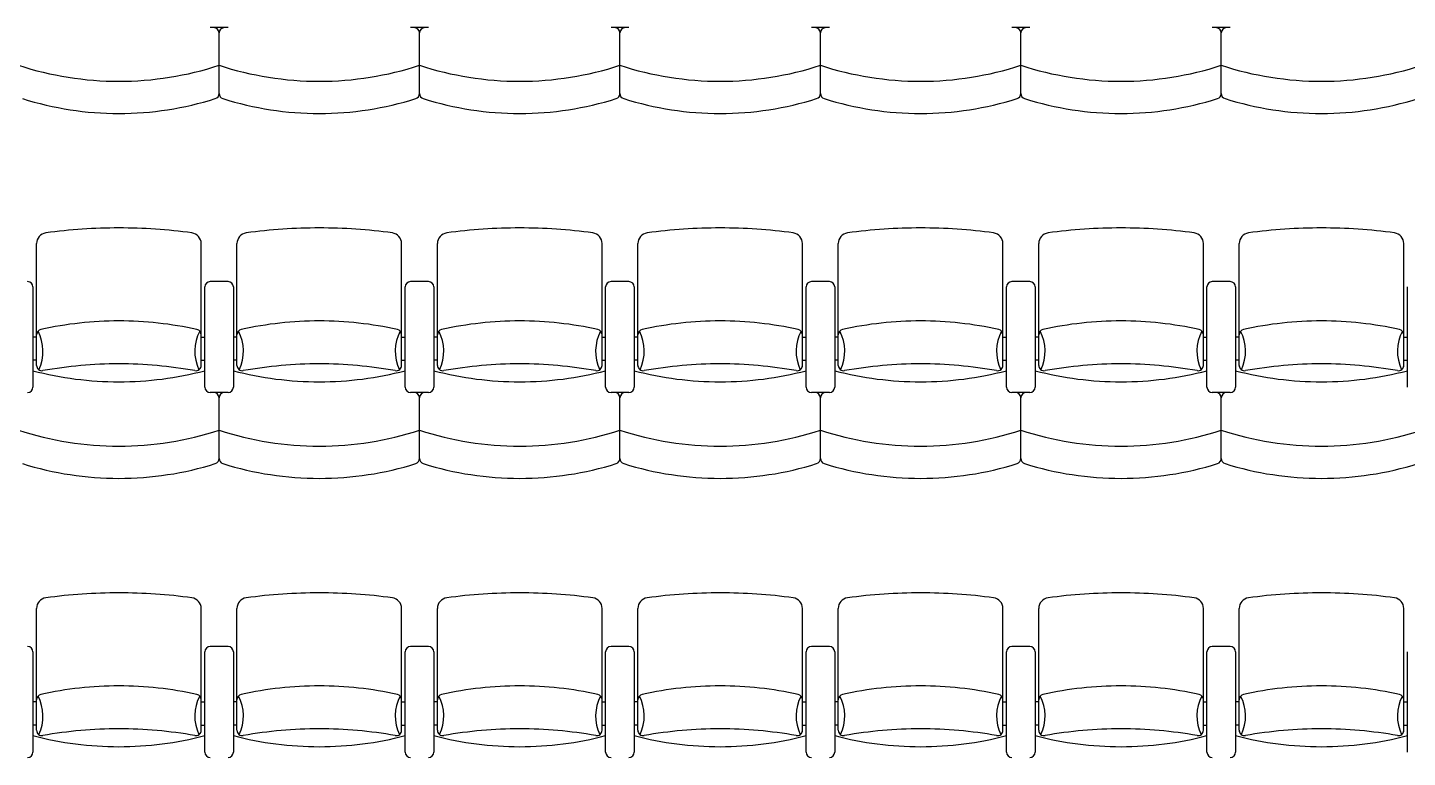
# Model space of a CAD drawing. Header units: millimetres. Extents: x 1210 to 64966, y 534 to 90439.
# Drawn here: x 48764 to 56396, y 40448 to 44487 of the extents above; entities that cross this region are included whole.
import ezdxf

# ---------------------------------------------------------------- set-up
doc = ezdxf.new("R2010")
doc.units = ezdxf.units.MM
doc.layers.add('ARREDI', color=8, linetype='Continuous')
doc.layers.add('RETINI', color=8, linetype='Continuous')

msp = doc.modelspace()

# ---------------------------------------------------------------- hatches: boundary and pattern name
at = {"layer": 'RETINI'}
h = msp.add_hatch(dxfattribs=at)
h.set_pattern_fill('ANSI31', color=256, scale=990, angle=270, style=0)
h.set_pattern_definition([(315, (-385059.34, 422084.75), (87.504464, 87.504464), [])])
h.paths.add_polyline_path([(19624, 32169, 1), (19624, 31670.1, 1)])
h.paths.add_polyline_path([(28336, 31670.1, 1), (28336, 32169, 1)])
h.paths.add_polyline_path([(18881.5, 15334.9), (18881.5, 13948.9), (20267.5, 13948.9), (20267.5, 15334.9)])
h.paths.add_polyline_path([(63481, 41322.4), (63481, 40431.4), (64372, 40431.4), (64372, 41322.4)])
h.paths.add_polyline_path([(63481, 32313.4), (63481, 31422.4), (64372, 31422.4), (64372, 32313.4)])
h.paths.add_polyline_path([(63481, 23700.4), (63481, 22809.4), (64372, 22809.4), (64372, 23700.4)])
h.paths.add_polyline_path([(63481, 15057.6), (63481, 14978.5), (63481, 14166.6), (64372, 14166.6), (64372, 15057.6)])
h.paths.add_polyline_path([(54967, 15057.6), (54967, 14166.6), (55858, 14166.6), (55858, 15057.6)])
h.paths.add_polyline_path([(42661.3, 15057.6), (42661.3, 14562.6), (42898.9, 14562.6), (42898.9, 14820), (45067, 14820), (45067, 15057.6)])
h.paths.add_polyline_path([(42661.3, 14562.6), (42661.3, 14067.6), (45067, 14067.6), (45067, 14166.6), (45067, 14562.6)])
h.paths.add_polyline_path([(45067, 15057.6), (45067, 14166.6), (45958, 14166.6), (45958, 15057.6)])
h.paths.add_polyline_path([(45958, 15097.3), (45958, 15057.6), (45958, 14166.6), (45958, 13513.3), (46453, 13513.3), (46453, 15097.3)])
h.paths.add_polyline_path([(30811, 2316.4), (30811, 534.4), (31405, 534.4), (31405, 2316.4)])
h.paths.add_polyline_path([(35315.5, 17156.5), (35315.5, 14948.8), (36454, 14948.8), (36454, 15186.4), (35553.1, 15186.4), (35553.1, 16879.3), (37206.4, 16879.3), (37206.4, 15186.4), (37444, 15186.4), (37444, 17156.5)])
h.paths.add_polyline_path([(36454, 15186.4), (36454, 14097.4), (37543, 14097.4), (37543, 15186.4)])
h.paths.add_polyline_path([(37543, 15107.1), (37543, 14820), (38215.7, 14820), (38215.7, 14562.6), (38453.3, 14562.6), (38453.3, 15107.1)])
h.paths.add_polyline_path([(37543, 14562.6), (37543, 14097.4), (37543, 14067.6), (38453.3, 14067.6), (38453.3, 14562.6)])
h.paths.add_polyline_path([(37048, 14097.4), (37048, 11325.4), (37543, 11325.4), (37543, 14097.4)])
h.paths.add_polyline_path([(36553, 14097.4), (36553, 11325.4), (36790.6, 11325.4), (36790.6, 14097.4)])
h.paths.add_polyline_path([(36553, 11325.4), (36553, 10731.4), (38335, 10731.4), (38335, 11325.4)])
h.paths.add_polyline_path([(36553, 6820.9), (36553, 6226.9), (38335, 6226.9), (38335, 6820.9)])
h.paths.add_polyline_path([(36454, 2316.4), (36454, 1227.4), (37543, 1227.4), (37543, 2316.4)])
h.paths.add_polyline_path([(36454, 1227.4), (36454, 534.4), (37147, 534.4), (37147, 1227.4)])
h.paths.add_polyline_path([(37543, 2316.4), (37543, 1722.4), (38335, 1722.4), (38335, 2316.4)])
h.paths.add_polyline_path([(36553, 23700.4), (36553, 22809.4), (37444, 22809.4), (37444, 23700.4)], flags=17)
h.paths.add_polyline_path([(35315.5, 25581.4), (35315.5, 20878.9), (37444, 20878.9), (37444, 22809.4), (37206.4, 22809.4), (37206.4, 21116.5), (35553.1, 21116.5), (35553.1, 23700.4), (35553.1, 25343.8), (37206.4, 25343.8), (37206.4, 23700.4), (37444, 23700.4), (37444, 25581.4)])
h.paths.add_polyline_path([(10417, 41421.4), (10417, 40431.4), (11407, 40431.4), (11407, 41421.4)])
h.paths.add_polyline_path([(10714, 41627.7), (10714, 41421.4), (11110, 41421.4), (11110, 41627.7)])
h.paths.add_polyline_path([(16802.5, 41422), (16802.5, 40431.4), (17000.5, 40431.4), (19030, 40431.4), (19030, 40703), (17764, 40703), (17764, 40626.6), (17000.5, 40626.6), (17000.5, 41260.2), (17764, 41260.2), (17764, 41183.8), (19030, 41183.8), (19030, 41422)])
h.paths.add_polyline_path([(13783, 41183.8), (13783, 40703), (14624.5, 40703), (14624.5, 41183.8)], flags=16)
h.paths.add_polyline_path([(2744.5, 40703), (2744.5, 40465.4), (4724.5, 40465.4), (4724.5, 40431.4), (4922.5, 40431.4), (4922.5, 41421.4), (2744.5, 41421.4), (2744.5, 41183.8), (3961.1, 41183.8), (3961.1, 41260.2), (4724.5, 41260.2), (4724.5, 40626.6), (3961.1, 40626.6), (3961.1, 40703)])
h.paths.add_polyline_path([(6902.5, 41422), (6902.5, 40431.4), (7100.5, 40431.4), (8140, 40431.4), (8140, 41422)])
h.paths.add_polyline_path([(7100.5, 41183.8), (7942, 41183.8), (7942, 40703), (7100.5, 40703)], flags=16)
h.paths.add_polyline_path([(7100.5, 41183.8), (7100.5, 40703), (7942, 40703), (7942, 41183.8)], flags=0)
h.paths.add_polyline_path([(13585, 41422), (13585, 40431.4), (13783, 40431.4), (14822.5, 40431.4), (14822.5, 41422)])
h.paths.add_polyline_path([(13783, 40703), (13783, 41183.8), (14624.5, 41183.8), (14624.5, 40703)], flags=0)
h.paths.add_polyline_path([(20168.5, 41421.4), (20168.5, 41248.2), (20555.8, 41248.2), (20555.8, 41421.4), (20506.3, 41421.4), (20506.3, 41392.9), (20481.6, 41392.9), (20481.6, 41421.4), (20432.1, 41421.4), (20432.1, 41392.9), (20407.3, 41392.9), (20407.3, 41421.4)])
h.paths.add_polyline_path([(20407.3, 43756.7), (20407.3, 43728.1), (20357.8, 43728.1), (20357.8, 41421.4), (20407.3, 41421.4), (20407.3, 41392.9), (20432.1, 41392.9), (20432.1, 41421.4), (20481.6, 41421.4), (20481.6, 41392.9), (20506.3, 41392.9), (20506.3, 41421.4), (20555.8, 41421.4), (20555.8, 43728.1), (20506.3, 43728.1), (20506.3, 43756.7), (20481.6, 43756.7), (20481.6, 43728.1), (20432.1, 43728.1), (20432.1, 43756.7)])
h.paths.add_polyline_path([(20432.1, 46208.1), (20432.1, 46236.6), (20407.3, 46236.6), (20407.3, 46208.1), (20357.8, 46208.1), (20357.8, 43901.4), (20407.3, 43901.4), (20407.3, 43872.8), (20432.1, 43872.8), (20432.1, 43901.4), (20481.6, 43901.4), (20481.6, 43872.8), (20506.3, 43872.8), (20506.3, 43901.4), (20555.8, 43901.4), (20555.8, 46208.1), (20506.3, 46208.1), (20506.3, 46236.6), (20481.6, 46236.6), (20481.6, 46208.1)])
h.paths.add_polyline_path([(20432.1, 43901.4), (20432.1, 43872.8), (20407.3, 43872.8), (20407.3, 43901.4), (20357.8, 43901.4), (20357.8, 43728.1), (20407.3, 43728.1), (20407.3, 43756.7), (20432.1, 43756.7), (20432.1, 43728.1), (20481.6, 43728.1), (20481.6, 43756.7), (20506.3, 43756.7), (20506.3, 43728.1), (20555.8, 43728.1), (20555.8, 43901.4), (20506.3, 43901.4), (20506.3, 43872.8), (20481.6, 43872.8), (20481.6, 43901.4)])
h.paths.add_polyline_path([(20357.8, 46381.3), (20357.8, 46208.1), (20407.3, 46208.1), (20407.3, 46236.6), (20432.1, 46236.6), (20432.1, 46208.1), (20481.6, 46208.1), (20481.6, 46236.6), (20506.3, 46236.6), (20506.3, 46208.1), (20555.8, 46208.1), (20555.8, 46381.3)])
h.paths.add_polyline_path([(20357.8, 46604.1), (20357.8, 46430.8), (20555.8, 46430.8), (20555.8, 46604.1)])
h.paths.add_polyline_path([(20357.8, 49192.9), (20357.8, 49019.7), (20555.8, 49019.7), (20555.8, 49192.9)])
h.paths.add_polyline_path([(19129, 41421.4), (19129, 40431.4), (20119, 40431.4), (20119, 41421.4)])
h.paths.add_polyline_path([(22304.1, 57162.4), (22304.1, 56658.3), (23426.8, 56658.3), (23426.8, 56816.7), (22462.5, 56816.7), (22462.5, 57162.4)])
h.paths.add_polyline_path([(20357.8, 57162.4), (20357.8, 49242.4), (24260.9, 49242.4), (24260.9, 49539.4), (23664.4, 49539.4), (23664.4, 51356.3), (23426.8, 51356.3), (23426.8, 49539.4), (20654.8, 49539.4), (20654.8, 51667.7), (20654.8, 53311.3), (20753.8, 53311.3), (20753.8, 53548.9), (20654.8, 53548.9), (20654.8, 57063.4), (20654.8, 57162.4)])
h.paths.add_polyline_path([(22495, 58053.4), (22495, 57162.4), (23386, 57162.4), (23386, 58053.4)])
h.paths.add_polyline_path([(23386, 58152.4), (23386, 58053.4), (23386, 57648.4), (23559.5, 57648.4), (23559.5, 57162.4), (24054.5, 57162.4), (24054.5, 58152.4)])
h.paths.add_polyline_path([(23426.8, 57162.4), (23426.8, 57112.9), (23426.8, 56816.7), (23426.8, 56658.3), (23426.8, 52754.9), (23664.4, 52754.9), (23664.4, 55709.6), (24054.5, 55709.6), (24054.5, 57162.4)])
h.paths.add_polyline_path([(22139.8, 53548.9), (22139.8, 53311.3), (23426.8, 53311.3), (23426.8, 53548.9)], flags=17)
h.paths.add_polyline_path([(12397, 58053.4), (12397, 57162.4), (13288, 57162.4), (13288, 58053.4)])
h.paths.add_polyline_path([(13288, 57400), (13288, 57162.4), (22495, 57162.4), (22495, 57400)])
h.paths.add_polyline_path([(13288, 58152.4), (13288, 58053.4), (13288, 57648.4), (22495, 57648.4), (22495, 58053.4), (22495, 58152.4)])
h.paths.add_polyline_path([(2596, 58152.4), (2596, 58053.4), (2596, 57648.4), (12397, 57648.4), (12397, 58053.4), (12397, 58152.4)])
h.paths.add_polyline_path([(1705, 57162.4), (1507, 57162.4), (1507, 55295.4), (2695, 55295.4), (2695, 57162.4), (12397, 57162.4), (12397, 57400), (2596, 57400), (2596, 57162.4), (2457.4, 57162.4), (2457.4, 55542.9), (2002, 55542.9), (2002, 57162.4)])
h.paths.add_polyline_path([(33493.9, 41708.5), (33493.9, 41421.4), (34087.9, 41421.4), (34087.9, 41708.5)], flags=17)
h.paths.add_polyline_path([(27742, 41708.5), (27742, 41421.4), (28092.4, 41421.4), (28092.4, 41627.7), (28488.4, 41627.7), (28488.4, 41421.4), (28831, 41421.4), (33493.9, 41421.4), (33493.9, 41708.5)], flags=17)
h.paths.add_polyline_path([(27841, 41421.4), (27841, 40431.4), (28831, 40431.4), (28831, 41421.4)], flags=17)
h.paths.add_polyline_path([(37910, 57063.4), (37910, 56063.5), (37206.4, 56063.5), (37206.4, 55092.9), (34375, 55092.9), (34375, 54855.3), (37444, 54855.3), (37444, 55825.9), (37493.5, 55825.9), (38147.6, 55825.9), (38147.6, 57063.4)])
h.paths.add_polyline_path([(36553, 50331.4), (36553, 49440.4), (37444, 49440.4), (37444, 50331.4)])
h.paths.add_polyline_path([(36553, 52736.7), (36553, 50331.4), (36681.7, 50331.4), (36681.7, 52736.7)], flags=17)
h.paths.add_polyline_path([(36040.9, 52974.3), (36040.9, 52736.7), (37206.4, 52736.7), (37206.4, 50331.4), (37444, 50331.4), (37444, 52974.3)])
h.paths.add_polyline_path([(36553, 46472.6), (36553, 44318), (36682.1, 44318.3), (36683.5, 46615.2)])
h.paths.add_polyline_path([(37315.3, 47306.1), (37315.3, 44318), (37493.5, 44318), (37493.5, 47501)])
h.paths.add_polyline_path([(37206.4, 47187.1), (37206.4, 44318), (37315.3, 44318), (37315.3, 47306.1)])
h.paths.add_polyline_path([(36553, 49440.4), (36553, 46472.6), (37444, 47446.9), (37444, 49440.4), (37206.4, 49440.4), (37206.4, 47480.5), (36681.7, 46906.7), (36681.7, 49440.4)])
h.paths.add_polyline_path([(36553, 44318), (36553, 41322.4), (36681.7, 41322.4), (36681.7, 43128.7), (36681.7, 43762.3), (36681.7, 44120), (37206.4, 44120), (37206.4, 43844.6), (37315.3, 43844.6), (37315.3, 44318), (37206.4, 44318)])
h.paths.add_polyline_path([(37315.3, 44318), (37315.3, 43844.6), (37343.5, 43844.6), (37343.5, 43046.4), (37206.4, 43046.4), (37206.4, 41322.4), (37444, 41322.4), (37444, 44318)])
h.paths.add_polyline_path([(36553, 41322.4), (36553, 41316.1), (36553, 40431.4), (36559.4, 40431.4), (37444, 40431.4), (37444, 41322.4)])
h.paths.add_polyline_path([(37206.4, 36562.4), (37206.4, 32313.4), (37315.3, 32313.4), (37315.3, 36562.4)], flags=16)
h.paths.add_polyline_path([(35553.1, 38194), (35553.1, 40431.4), (35266, 40431.4), (35266, 37956.4), (35424.4, 37956.4), (35424.4, 34194.4), (35315.5, 34194.4), (35315.5, 29343.4), (37444, 29343.4), (37444, 31422.4), (37206.4, 31422.4), (37206.4, 29581), (35553.1, 29581), (35553.1, 33956.8), (35662, 33956.8), (35662, 38194)])
h.paths.add_polyline_path([(36553, 32313.4), (36553, 31422.4), (37444, 31422.4), (37444, 32313.4)], flags=17)
h.paths.add_polyline_path([(37206.4, 40431.4), (37206.4, 37360.5), (37343.5, 37360.5), (37343.5, 36562.4), (37315.3, 36562.4), (37315.3, 32313.4), (37444, 32313.4), (37444, 40431.4)], flags=16)
h.paths.add_polyline_path([(28092.4, 53804.1), (28092.4, 53311.3), (30424.9, 53311.3), (30424.9, 53053.7), (30662.5, 53053.7), (30662.5, 53311.3), (34087.9, 53311.3), (34087.9, 53548.9), (30761.5, 53548.9), (30761.5, 53804.1), (30523.9, 53804.1), (30523.9, 53548.9), (28330, 53548.9), (28330, 53804.1)], flags=17)
h.paths.add_polyline_path([(30523.9, 57112.9), (30523.9, 55190.1), (30761.5, 55190.1), (30761.5, 57112.9)], flags=17)
h.paths.add_polyline_path([(27668, 57112.9), (27668, 55680.6), (28092.4, 55680.6), (28092.4, 55190.1), (28330, 55190.1), (28330, 56857.1), (28092.4, 56857.1), (28092.4, 57112.9)], flags=17)
h.paths.add_polyline_path([(28120.2, 57112.9), (28092.4, 57112.9), (28092.4, 56857.1), (28488.4, 56857.1), (28488.4, 57112.9)], flags=17)
h.paths.add_polyline_path([(27668, 58399.9), (27668, 58201.9), (33484, 58201.9), (38405, 58201.9), (38405, 58399.9)])
h.paths.add_polyline_path([(33484, 58152.4), (33484, 58053.4), (33484, 57657.4), (37910, 57657.4), (37910, 57063.4), (38147.6, 57063.4), (38197.1, 57063.4), (38405, 57063.4), (38405, 58152.4)])
h.paths.add_polyline_path([(33484, 57400), (33484, 57162.4), (34087.9, 57162.4), (34087.9, 57112.9), (34087.9, 55825.9), (34087.9, 49539.4), (30662.5, 49539.4), (30662.5, 51667.7), (30424.9, 51667.7), (30424.9, 49539.4), (28330, 49539.4), (28092.4, 49539.4), (27428.9, 49539.4), (27428.9, 49242.4), (34087.9, 49242.4), (34087.9, 40431.4), (36553, 40431.4), (36553, 40718.5), (34375, 40718.5), (34375, 52742.5), (34654.9, 52742.5), (34654.9, 52974.3), (34375, 52974.3), (34375, 57400)])
h.paths.add_polyline_path([(27668, 58152.4), (27668, 57162.4), (28163, 57162.4), (28163, 57657.4), (32593, 57657.4), (32593, 58053.4), (32593, 58152.4)])
h.paths.add_polyline_path([(28163, 57400), (28163, 57162.4), (32593, 57162.4), (32593, 57400)], flags=17)
h.paths.add_polyline_path([(32593, 58053.4), (32593, 57162.4), (33484, 57162.4), (33484, 58053.4)])
h.paths.add_polyline_path([(32818.4, 64323.6), (32818.4, 63927.6), (33214.4, 63927.6), (33214.4, 64323.6)], flags=16)
h.paths.add_polyline_path([(43015.4, 64323.6), (43015.4, 63927.6), (43411.4, 63927.6), (43411.4, 64323.6)], flags=16)
h.paths.add_polyline_path([(22736.6, 64323.6), (22736.6, 63927.6), (23132.6, 63927.6), (23132.6, 64323.6)])
h.paths.add_polyline_path([(22736.6, 64370.5), (22736.6, 64323.6), (23132.6, 64323.6), (23132.6, 63927.6), (22736.6, 63927.6), (22736.6, 63875.5), (63530.5, 63875.5), (63530.5, 64370.5)])
h.paths.add_polyline_path([(32818.4, 64323.6), (33214.4, 64323.6), (33214.4, 63927.6), (32818.4, 63927.6)], flags=0)
h.paths.add_polyline_path([(43015.4, 64323.6), (43411.4, 64323.6), (43411.4, 63927.6), (43015.4, 63927.6)], flags=0)
h.paths.add_polyline_path([(54148.2, 64323.6), (54544.2, 64323.6), (54544.2, 63927.6), (54148.2, 63927.6)], flags=16)
h.paths.add_polyline_path([(54193.7, 64266.8), (54193.7, 64286.6), (54510.5, 64286.6), (54510.5, 64266.8), (54387.7, 64266.8, 0.414214), (54358, 64237.1), (54358, 64019.3, 0.414214), (54387.7, 63989.6), (54510.5, 63989.6), (54510.5, 63969.8), (54193.7, 63969.8), (54193.7, 63989.6), (54316.4, 63989.6, 0.414214), (54346.1, 64019.3), (54346.1, 64237.1, 0.414214), (54316.4, 64266.8)], flags=0)
h.paths.add_polyline_path([(54274, 58152.4), (54274, 58053.4), (54274, 57657.4), (63481, 57657.4), (63481, 58053.4), (63481, 58152.4)])
h.paths.add_polyline_path([(54274, 57400), (54274, 57162.4), (63481, 57162.4), (63481, 57400)])
h.paths.add_polyline_path([(53383, 58053.4), (53383, 57162.4), (54274, 57162.4), (54274, 58053.4)])
h.paths.add_polyline_path([(43285, 58053.4), (43285, 57162.4), (44176, 57162.4), (44176, 58053.4)])
h.paths.add_polyline_path([(44176, 58152.4), (44176, 58053.4), (44176, 57657.4), (53383, 57657.4), (53383, 58053.4), (53383, 58152.4)])
h.paths.add_polyline_path([(44176, 57400), (44176, 57162.4), (53383, 57162.4), (53383, 57400)])
h.paths.add_polyline_path([(41532, 58152.4), (41532, 57112.9), (42027, 57112.9), (42027, 57301), (42027, 57657.4), (43285, 57657.4), (43285, 58053.4), (43285, 58152.4)])
h.paths.add_polyline_path([(42027, 57400), (42027, 57162.4), (43285, 57162.4), (43285, 57400)])
h.paths.add_polyline_path([(41789.4, 57112.9), (41789.4, 55825.9), (63431.5, 55825.9), (63431.5, 56063.5), (42027, 56063.5), (42027, 57112.9)])
h.paths.add_polyline_path([(63382, 49318.2), (63382, 48922.2), (64966, 48922.2), (64966, 48922.4), (64966, 49318.2)])
h.paths.add_polyline_path([(63481, 50331.4), (63481, 49440.4), (64372, 49440.4), (64372, 50331.4)])
h.paths.add_polyline_path([(63481, 58053.4), (63481, 57162.4), (64372, 57162.4), (64372, 58053.4)])
h.paths.add_polyline_path([(63481, 57162.4), (63481, 50331.4), (63718.6, 50331.4), (63718.6, 57162.4)])
h.paths.add_polyline_path([(63976, 57162.4), (63976, 50331.4), (64372, 50331.4), (64471, 50331.4), (64471, 57162.4), (64372, 57162.4)])
h.paths.add_polyline_path([(63580, 64313.4), (63580, 63521.4), (64372, 63521.4), (64372, 64313.4)])
h.paths.add_polyline_path([(63580, 63521.4), (63580, 58795.9), (63817.6, 58795.9), (63817.6, 63521.4)])
h.paths.add_polyline_path([(63976, 63521.4), (63976, 58795.9), (64471, 58795.9), (64471, 63521.4), (64372, 63521.4)])
h.paths.add_polyline_path([(63530.5, 58795.9), (63530.5, 58399.9), (64520.5, 58399.9), (64520.5, 58795.9)])
h.paths.add_polyline_path([(63580, 90389.6), (63580, 89597.6), (64372, 89597.6), (64372, 90389.6)])
h.paths.add_polyline_path([(63580, 89597.6), (63580, 81624.7), (63817.6, 81624.7), (63817.6, 89597.6)])
h.paths.add_polyline_path([(63976, 89597.6), (63976, 81624.7), (64372, 81624.7), (64471, 81624.7), (64471, 89597.6), (64372, 89597.6)])
h.paths.add_polyline_path([(63580, 81624.7), (63580, 80832.7), (64372, 80832.7), (64372, 81624.7)])
h.paths.add_polyline_path([(63580, 80832.7), (63580, 64313.4), (63817.6, 64313.4), (63817.6, 80832.7)])
h.paths.add_polyline_path([(63976, 80832.7), (63976, 64313.4), (64372, 64313.4), (64471, 64313.4), (64471, 80832.7), (64372, 80832.7)])
h.paths.add_polyline_path([(53267.5, 90389.6), (53267.5, 90092.6), (53267.5, 89597.6), (54059.5, 89597.6), (54059.5, 90389.6)])
h.paths.add_polyline_path([(32642.5, 81624.7), (32642.5, 80832.7), (33434.5, 80832.7), (33434.5, 81624.7)])
h.paths.add_polyline_path([(42955, 81624.7), (42955, 80832.7), (43747, 80832.7), (43747, 81624.7)])
h.paths.add_polyline_path([(42955, 90389.6), (42955, 89597.6), (43747, 89597.6), (43747, 90389.6)])
h.paths.add_polyline_path([(22330, 73704.7), (22330, 72912.7), (23122, 72912.7), (23122, 73704.7)])
h.paths.add_polyline_path([(22627, 81624.7), (22627, 81479.6), (22330, 81479.6), (22330, 80832.7), (23122, 80832.7), (23122, 80938.5), (23122, 81624.7)])
h.paths.add_polyline_path([(22330, 81624.7), (22330, 81479.6), (22627, 81479.6), (22627, 81624.7)])
h.paths.add_polyline_path([(12017.5, 73704.7), (12017.5, 72912.7), (12809.5, 72912.7), (12809.5, 73704.7)])
h.paths.add_polyline_path([(2259.4, 72859.8), (2259.4, 59340.4), (2497, 59340.4), (2497, 72859.8)])
h.paths.add_polyline_path([(1705, 73651.8), (1705, 72859.8), (2497, 72859.8), (2497, 73651.8)])
h.paths.add_polyline_path([(1705, 58053.4), (1705, 57162.4), (2596, 57162.4), (2596, 58053.4)])
h.paths.add_polyline_path([(1705, 59340.4), (1705, 58548.4), (2497, 58548.4), (2497, 59340.4)])
h.paths.add_polyline_path([(1705, 72859.8), (1606, 72859.8), (1606, 59340.4), (1705, 59340.4), (2101, 59340.4), (2101, 72859.8)])
h.paths.add_polyline_path([(1507, 46642.8), (1507, 45435), (2695, 45435), (2695, 46642.8)])
h.paths.add_polyline_path([(2002, 46395.3), (2457.4, 46395.3), (2457.4, 45682.5), (2002, 45682.5)], flags=0)
h.paths.add_polyline_path([(2002, 46395.3), (2002, 45682.5), (2457.4, 45682.5), (2457.4, 46395.3)], flags=16)
h.paths.add_polyline_path([(1507, 49929.6), (1507, 48721.8), (2695, 48721.8), (2695, 49929.6)])
h.paths.add_polyline_path([(2002, 49682.1), (2457.4, 49682.1), (2457.4, 48969.3), (2002, 48969.3)], flags=16)
h.paths.add_polyline_path([(2002, 49682.1), (2002, 48969.3), (2457.4, 48969.3), (2457.4, 49682.1)], flags=16)
h.paths.add_polyline_path([(1507, 53216.4), (1507, 52008.6), (2695, 52008.6), (2695, 53216.4)])
h.paths.add_polyline_path([(2002, 52968.9), (2457.4, 52968.9), (2457.4, 52256.1), (2002, 52256.1)], flags=0)
h.paths.add_polyline_path([(2002, 52968.9), (2002, 52256.1), (2457.4, 52256.1), (2457.4, 52968.9)], flags=16)
h.paths.add_polyline_path([(1606, 41421.4), (1606, 40332.4), (2695, 40332.4), (2695, 41421.4)])
h.paths.add_polyline_path([(1507, 43356), (1507, 41421.4), (1606, 41421.4), (1606, 41421.4), (2002, 41421.4), (2002, 43108.5), (2457.4, 43108.5), (2457.4, 41421.4), (2695, 41421.4), (2695, 43356)])
h.paths.add_polyline_path([(2457.4, 40332.4), (2457.4, 36309.1), (2516.8, 36309.1), (2516.8, 40332.4)], flags=16)
h.paths.add_polyline_path([(1883.2, 40332.4), (1883.2, 36309.1), (2002, 36309.1), (2002, 40332.4)], flags=17)
h.paths.add_polyline_path([(2516.8, 40332.4), (2516.8, 36309.1), (2564.5, 36309.1), (2564.5, 35455.7), (2457.4, 35455.7), (2457.4, 32412.3), (2695, 32412.3), (2695, 40332.4)])
h.paths.add_polyline_path([(1606, 32412.3), (1606, 31323.3), (2695, 31323.3), (2695, 32412.3)])
h.paths.add_polyline_path([(1606, 40332.4), (1507, 40332.4), (1507, 32412.3), (1606, 32412.3), (2002, 32412.3), (2002, 35455.7), (1835.5, 35455.7), (1835.5, 36309.1), (1883.2, 36309.1), (1883.2, 40332.4)])
h.paths.add_polyline_path([(1606, 31323.3), (1507, 31323.3), (1507, 23799.4), (1606, 23799.4), (1883.2, 23799.4), (1883.2, 27426.6), (1835.5, 27426.6), (1835.5, 28280), (2002, 28280), (2002, 31323.3)])
h.paths.add_polyline_path([(1883.2, 27426.6), (1883.2, 23799.4), (2002, 23799.4), (2002, 27426.6)])
h.paths.add_polyline_path([(2457.4, 27426.6), (2457.4, 23799.4), (2516.8, 23799.4), (2516.8, 27426.6)])
h.paths.add_polyline_path([(2457.4, 31323.3), (2457.4, 28280), (2564.5, 28280), (2564.5, 27426.6), (2516.8, 27426.6), (2516.8, 23799.4), (2695, 23799.4), (2695, 31323.3)])
h.paths.add_polyline_path([(1606, 22710.4), (1507, 22710.4), (1507, 15186.4), (1606, 15186.4), (2002, 15186.4), (2002, 22710.4)])
h.paths.add_polyline_path([(2457.4, 22710.4), (2457.4, 15186.4), (2695, 15186.4), (2695, 22710.4)])
h.paths.add_polyline_path([(1606, 15186.4), (1606, 14097.4), (2002, 14097.4), (2695, 14097.4), (2695, 15186.4)])
h.paths.add_polyline_path([(1606, 23799.4), (1606, 22710.4), (2695, 22710.4), (2695, 23799.4)])
h.paths.add_polyline_path([(1210, 5979.4), (1210, 5385.4), (2794, 5385.4), (2794, 5979.4)])
h.paths.add_polyline_path([(1210, 10719.7), (1210, 5979.4), (2794, 5979.4), (2794, 9467.1), (2695, 9490.1), (2794, 9490.1), (2794, 10719.7)])
h.paths.add_polyline_path([(1606, 11313.7), (1210, 11313.7), (1210, 10731.9), (1210, 10719.7), (2794, 10719.7), (2794, 11313.7)])
h.paths.add_polyline_path([(1507, 14097.4), (1507, 11313.7), (1606, 11313.7), (2002, 11313.7), (2002, 14097.4)])
h.paths.add_polyline_path([(2457.4, 14097.4), (2457.4, 11313.7), (2695, 11313.7), (2695, 14097.4)])
h.paths.add_polyline_path([(1606, 2316.4), (1606, 1227.4), (2695, 1227.4), (2695, 2316.4)])
h.paths.add_polyline_path([(1507, 5385.4), (1507, 2316.4), (1606, 2316.4), (2002, 2316.4), (2002, 5385.4)])
h.paths.add_polyline_path([(2457.4, 5385.4), (2457.4, 2316.4), (2695, 2316.4), (2695, 5385.4)])
h.paths.add_polyline_path([(2695, 1623.4), (2695, 1227.4), (2695, 1128.4), (7843, 1128.4), (7843, 1623.4)])
h.paths.add_polyline_path([(2695, 2316.4), (2695, 2078.8), (7843, 2078.8), (7843, 2316.4)])
h.paths.add_polyline_path([(25663, 534.4), (25663, 2316.4), (25069, 2316.4), (25069, 534.4), (25118.5, 534.4)])
h.paths.add_polyline_path([(19921, 534.4), (19921, 2316.4), (19327, 2316.4), (19327, 534.4), (19376.5, 534.4)])
h.paths.add_polyline_path([(14179, 534.4), (14179, 2316.4), (13585, 2316.4), (13585, 534.4), (13634.5, 534.4)])
h.paths.add_polyline_path([(8437, 534.4), (8437, 2316.4), (7843, 2316.4), (7843, 534.4)])
h.paths.add_polyline_path([(2457.4, 15195.4), (2002, 15195.4), (2002, 15186.4), (2457.4, 15186.4)])

# ---------------------------------------------------------------- linework, layer by layer
at = {"layer": 'ARREDI'}
for p, q in [((49872.3, 44487.3), (49773.3, 44487.3)), ((50981.1, 44487.3), (50882.1, 44487.3)), ((52089.9, 44487.3), (51990.9, 44487.3)), ((53198.7, 44487.3), (53099.7, 44487.3)), ((54307.5, 44487.3), (54208.5, 44487.3)), ((55416.3, 44487.3), (55317.3, 44487.3)), ((48793.2, 43051.8), (48793.2, 42497.4)), ((49743.6, 42497.4), (49743.6, 43051.8)), ((49872.3, 43081.5), (49773.3, 43081.5)), ((49902, 43051.8), (49902, 42497.4)), ((50852.4, 42497.4), (50852.4, 43051.8)), ((50981.1, 43081.5), (50882.1, 43081.5)), ((51010.8, 43051.8), (51010.8, 42497.4)), ((51961.2, 42497.4), (51961.2, 43051.8)), ((52089.9, 43081.5), (51990.9, 43081.5)), ((52119.6, 43051.8), (52119.6, 42497.4)), ((53070, 42497.4), (53070, 43051.8)), ((53198.7, 43081.5), (53099.7, 43081.5)), ((53228.4, 43051.8), (53228.4, 42497.4)), ((54178.8, 42497.4), (54178.8, 43051.8)), ((54307.5, 43081.5), (54208.5, 43081.5)), ((54337.2, 43051.8), (54337.2, 42497.4)), ((55287.6, 42497.4), (55287.6, 43051.8)), ((55416.3, 43081.5), (55317.3, 43081.5)), ((55446, 43051.8), (55446, 42497.4)), ((56396.4, 42497.4), (56396.4, 43051.8)), ((48813, 42774.6), (48793.2, 42774.6)), ((49723.8, 42774.6), (49743.6, 42774.6)), ((49921.8, 42774.6), (49902, 42774.6)), ((50832.6, 42774.6), (50852.4, 42774.6)), ((51030.6, 42774.6), (51010.8, 42774.6)), ((51941.4, 42774.6), (51961.2, 42774.6)), ((52139.4, 42774.6), (52119.6, 42774.6)), ((53050.2, 42774.6), (53070, 42774.6)), ((53248.2, 42774.6), (53228.4, 42774.6)), ((54159, 42774.6), (54178.8, 42774.6)), ((54357, 42774.6), (54337.2, 42774.6)), ((55267.8, 42774.6), (55287.6, 42774.6)), ((55465.8, 42774.6), (55446, 42774.6)), ((56376.6, 42774.6), (56396.4, 42774.6)), ((48813, 42645.9), (48793.2, 42645.9)), ((49723.8, 42645.9), (49743.6, 42645.9)), ((49921.8, 42645.9), (49902, 42645.9)), ((50832.6, 42645.9), (50852.4, 42645.9)), ((51030.6, 42645.9), (51010.8, 42645.9)), ((51941.4, 42645.9), (51961.2, 42645.9)), ((52139.4, 42645.9), (52119.6, 42645.9)), ((53050.2, 42645.9), (53070, 42645.9)), ((53248.2, 42645.9), (53228.4, 42645.9)), ((54159, 42645.9), (54178.8, 42645.9)), ((54357, 42645.9), (54337.2, 42645.9)), ((55267.8, 42645.9), (55287.6, 42645.9)), ((55465.8, 42645.9), (55446, 42645.9)), ((56376.6, 42645.9), (56396.4, 42645.9)), ((49872.3, 42467.7), (49773.3, 42467.7)), ((50981.1, 42467.7), (50882.1, 42467.7)), ((52089.9, 42467.7), (51990.9, 42467.7)), ((53198.7, 42467.7), (53099.7, 42467.7)), ((54307.5, 42467.7), (54208.5, 42467.7)), ((55416.3, 42467.7), (55317.3, 42467.7)), ((48793.2, 41032.2), (48793.2, 40477.8)), ((49743.6, 40477.8), (49743.6, 41032.2)), ((49872.3, 41061.9), (49773.3, 41061.9)), ((49902, 41032.2), (49902, 40477.8)), ((50852.4, 40477.8), (50852.4, 41032.2)), ((50981.1, 41061.9), (50882.1, 41061.9)), ((51010.8, 41032.2), (51010.8, 40477.8)), ((51961.2, 40477.8), (51961.2, 41032.2)), ((52089.9, 41061.9), (51990.9, 41061.9)), ((52119.6, 41032.2), (52119.6, 40477.8)), ((53070, 40477.8), (53070, 41032.2)), ((53198.7, 41061.9), (53099.7, 41061.9)), ((53228.4, 41032.2), (53228.4, 40477.8)), ((54178.8, 40477.8), (54178.8, 41032.2)), ((54307.5, 41061.9), (54208.5, 41061.9)), ((54337.2, 41032.2), (54337.2, 40477.8)), ((55287.6, 40477.8), (55287.6, 41032.2)), ((55416.3, 41061.9), (55317.3, 41061.9)), ((55446, 41032.2), (55446, 40477.8)), ((56396.4, 40477.8), (56396.4, 41032.2)), ((48813, 40755), (48793.2, 40755)), ((49723.8, 40755), (49743.6, 40755)), ((49921.8, 40755), (49902, 40755)), ((50832.6, 40755), (50852.4, 40755)), ((51030.6, 40755), (51010.8, 40755)), ((51941.4, 40755), (51961.2, 40755)), ((52139.4, 40755), (52119.6, 40755)), ((53050.2, 40755), (53070, 40755)), ((53248.2, 40755), (53228.4, 40755)), ((54159, 40755), (54178.8, 40755)), ((54357, 40755), (54337.2, 40755)), ((55267.8, 40755), (55287.6, 40755)), ((55465.8, 40755), (55446, 40755)), ((56376.6, 40755), (56396.4, 40755)), ((48813, 40626.3), (48793.2, 40626.3)), ((49723.8, 40626.3), (49743.6, 40626.3)), ((49921.8, 40626.3), (49902, 40626.3)), ((50832.6, 40626.3), (50852.4, 40626.3)), ((51030.6, 40626.3), (51010.8, 40626.3)), ((51941.4, 40626.3), (51961.2, 40626.3)), ((52139.4, 40626.3), (52119.6, 40626.3)), ((53050.2, 40626.3), (53070, 40626.3)), ((53248.2, 40626.3), (53228.4, 40626.3)), ((54159, 40626.3), (54178.8, 40626.3)), ((54357, 40626.3), (54337.2, 40626.3)), ((55267.8, 40626.3), (55287.6, 40626.3)), ((55465.8, 40626.3), (55446, 40626.3)), ((56376.6, 40626.3), (56396.4, 40626.3))]:
    msp.add_line(p, q, dxfattribs=at)
at = {"layer": 'ARREDI', "ltscale": 0.3}
for p, q in [((49822.8, 44122.4), (49822.8, 44457.6)), ((49822.8, 44122.4), (49822.8, 44457.6)), ((50931.6, 44122.4), (50931.6, 44457.6)), ((50931.6, 44122.4), (50931.6, 44457.6)), ((52040.4, 44122.4), (52040.4, 44457.6)), ((52040.4, 44122.4), (52040.4, 44457.6)), ((53149.2, 44122.4), (53149.2, 44457.6)), ((53149.2, 44122.4), (53149.2, 44457.6)), ((54258, 44122.4), (54258, 44457.6)), ((54258, 44122.4), (54258, 44457.6)), ((55366.8, 44122.4), (55366.8, 44457.6)), ((55366.8, 44122.4), (55366.8, 44457.6)), ((48813, 42617.9), (48813, 43292.1)), ((49723.8, 42617.9), (49723.8, 43292.1)), ((49921.8, 42617.9), (49921.8, 43292.1)), ((50832.6, 42617.9), (50832.6, 43292.1)), ((51030.6, 42617.9), (51030.6, 43292.1)), ((51941.4, 42617.9), (51941.4, 43292.1)), ((52139.4, 42617.9), (52139.4, 43292.1)), ((53050.2, 42617.9), (53050.2, 43292.1)), ((53248.2, 42617.9), (53248.2, 43292.1)), ((54159, 42617.9), (54159, 43292.1)), ((54357, 42617.9), (54357, 43292.1)), ((55267.8, 42617.9), (55267.8, 43292.1)), ((55465.8, 42617.9), (55465.8, 43292.1)), ((56376.6, 42617.9), (56376.6, 43292.1)), ((49822.8, 42102.8), (49822.8, 42438)), ((49822.8, 42102.8), (49822.8, 42438)), ((50931.6, 42102.8), (50931.6, 42438)), ((50931.6, 42102.8), (50931.6, 42438)), ((52040.4, 42102.8), (52040.4, 42438)), ((52040.4, 42102.8), (52040.4, 42438)), ((53149.2, 42102.8), (53149.2, 42438)), ((53149.2, 42102.8), (53149.2, 42438)), ((54258, 42102.8), (54258, 42438)), ((54258, 42102.8), (54258, 42438)), ((55366.8, 42102.8), (55366.8, 42438)), ((55366.8, 42102.8), (55366.8, 42438)), ((48813, 40598.3), (48813, 41272.5)), ((49723.8, 40598.3), (49723.8, 41272.5)), ((49921.8, 40598.3), (49921.8, 41272.5)), ((50832.6, 40598.3), (50832.6, 41272.5)), ((51030.6, 40598.3), (51030.6, 41272.5)), ((51941.4, 40598.3), (51941.4, 41272.5)), ((52139.4, 40598.3), (52139.4, 41272.5)), ((53050.2, 40598.3), (53050.2, 41272.5)), ((53248.2, 40598.3), (53248.2, 41272.5)), ((54159, 40598.3), (54159, 41272.5)), ((54357, 40598.3), (54357, 41272.5)), ((55267.8, 40598.3), (55267.8, 41272.5)), ((55465.8, 40598.3), (55465.8, 41272.5)), ((56376.6, 40598.3), (56376.6, 41272.5))]:
    msp.add_line(p, q, dxfattribs=at)
at = {"layer": 'ARREDI'}
for centre, radius, start, end in [((49793.1, 44457.6), 29.7, 0, 90), ((50901.9, 44457.6), 29.7, 0, 90), ((52010.7, 44457.6), 29.7, 0, 90), ((53119.5, 44457.6), 29.7, 0, 90), ((54228.3, 44457.6), 29.7, 0, 90), ((55337.1, 44457.6), 29.7, 0, 90), ((49268.4, 45972.3), 1782, 251.8738, 270), ((49268.4, 45972.3), 1782, 270, 288.1262), ((50377.2, 45972.3), 1782, 251.8738, 270), ((50377.2, 45972.3), 1782, 270, 288.1262), ((51486, 45972.3), 1782, 251.8738, 270), ((51486, 45972.3), 1782, 270, 288.1262), ((52594.8, 45972.3), 1782, 251.8738, 270), ((52594.8, 45972.3), 1782, 270, 288.1262), ((53703.6, 45972.3), 1782, 251.8738, 270), ((53703.6, 45972.3), 1782, 270, 288.1262), ((54812.4, 45972.3), 1782, 251.8738, 270), ((54812.4, 45972.3), 1782, 270, 288.1262), ((55921.2, 45972.3), 1782, 251.8738, 270), ((55921.2, 45972.3), 1782, 270, 288.1262), ((49793.1, 44122.4), 29.7, 287.47975, 0), ((49852.5, 44122.4), 29.7, 180, 252.52025), ((50901.9, 44122.4), 29.7, 287.47975, 0), ((50961.3, 44122.4), 29.7, 180, 252.52025), ((52010.7, 44122.4), 29.7, 287.47975, 0), ((52070.1, 44122.4), 29.7, 180, 252.52025), ((53119.5, 44122.4), 29.7, 287.47975, 0), ((53178.9, 44122.4), 29.7, 180, 252.52025), ((54228.3, 44122.4), 29.7, 287.47975, 0), ((54287.7, 44122.4), 29.7, 180, 252.52025), ((55337.1, 44122.4), 29.7, 287.47975, 0), ((55396.5, 44122.4), 29.7, 180, 252.52025), ((49267.8, 45786.7), 1774.6, 252.52025, 270.01893), ((49269, 45786.7), 1774.6, 269.98107, 287.47975), ((50376.6, 45786.7), 1774.6, 252.52025, 270.01893), ((50377.8, 45786.7), 1774.6, 269.98107, 287.47975), ((51485.4, 45786.7), 1774.6, 252.52025, 270.01893), ((51486.6, 45786.7), 1774.6, 269.98107, 287.47975), ((52594.2, 45786.7), 1774.6, 252.52025, 270.01893), ((52595.4, 45786.7), 1774.6, 269.98107, 287.47975), ((53703, 45786.7), 1774.6, 252.52025, 270.01893), ((53704.2, 45786.7), 1774.6, 269.98107, 287.47975), ((54811.8, 45786.7), 1774.6, 252.52025, 270.01893), ((54813, 45786.7), 1774.6, 269.98107, 287.47975), ((55920.6, 45786.7), 1774.6, 252.52025, 270.01893), ((55921.8, 45786.7), 1774.6, 269.98107, 287.47975), ((49268.4, 40408.5), 2970, 90, 97.8196), ((49268.4, 40408.5), 2970, 82.1804, 90), ((50377.2, 40408.5), 2970, 90, 97.8196), ((50377.2, 40408.5), 2970, 82.1804, 90), ((51486, 40408.5), 2970, 90, 97.8196), ((51486, 40408.5), 2970, 82.1804, 90), ((52594.8, 40408.5), 2970, 90, 97.8196), ((52594.8, 40408.5), 2970, 82.1804, 90), ((53703.6, 40408.5), 2970, 90, 97.8196), ((53703.6, 40408.5), 2970, 82.1804, 90), ((54812.4, 40408.5), 2970, 90, 97.8196), ((54812.4, 40408.5), 2970, 82.1804, 90), ((55921.2, 40408.5), 2970, 90, 97.8196), ((55921.2, 40408.5), 2970, 82.1804, 90), ((48872.4, 43292.1), 59.4, 97.8196, 180), ((49664.4, 43292.1), 59.4, 0, 82.1804), ((49981.2, 43292.1), 59.4, 97.8196, 180), ((50773.2, 43292.1), 59.4, 0, 82.1804), ((51090, 43292.1), 59.4, 97.8196, 180), ((51882, 43292.1), 59.4, 0, 82.1804), ((52198.8, 43292.1), 59.4, 97.8196, 180), ((52990.8, 43292.1), 59.4, 0, 82.1804), ((53307.6, 43292.1), 59.4, 97.8196, 180), ((54099.6, 43292.1), 59.4, 0, 82.1804), ((54416.4, 43292.1), 59.4, 97.8196, 180), ((55208.4, 43292.1), 59.4, 0, 82.1804), ((55525.2, 43292.1), 59.4, 97.8196, 180), ((56317.2, 43292.1), 59.4, 0, 82.1804), ((48763.5, 43051.8), 29.7, 0, 90), ((49773.3, 43051.8), 29.7, 90, 180), ((49872.3, 43051.8), 29.7, 0, 90), ((50882.1, 43051.8), 29.7, 90, 180), ((50981.1, 43051.8), 29.7, 0, 90), ((51990.9, 43051.8), 29.7, 90, 180), ((52089.9, 43051.8), 29.7, 0, 90), ((53099.7, 43051.8), 29.7, 90, 180), ((53198.7, 43051.8), 29.7, 0, 90), ((54208.5, 43051.8), 29.7, 90, 180), ((54307.5, 43051.8), 29.7, 0, 90), ((55317.3, 43051.8), 29.7, 90, 180), ((55416.3, 43051.8), 29.7, 0, 90), ((49268.4, 40883.7), 1980, 90, 102.60768), ((49268.4, 40883.7), 1980, 77.39232, 90), ((50377.2, 40883.7), 1980, 90, 102.60768), ((50377.2, 40883.7), 1980, 77.39232, 90), ((51486, 40883.7), 1980, 90, 102.60768), ((51486, 40883.7), 1980, 77.39232, 90), ((52594.8, 40883.7), 1980, 90, 102.60768), ((52594.8, 40883.7), 1980, 77.39232, 90), ((53703.6, 40883.7), 1980, 90, 102.60768), ((53703.6, 40883.7), 1980, 77.39232, 90), ((54812.4, 40883.7), 1980, 90, 102.60768), ((54812.4, 40883.7), 1980, 77.39232, 90), ((55921.2, 40883.7), 1980, 90, 102.60768), ((55921.2, 40883.7), 1980, 77.39232, 90), ((48842.7, 42787), 29.7, 102.60768, 180), ((48610.5, 42696.6), 238.1, 334.42522, 27.76032), ((49926.3, 42696.6), 238.1, 152.23968, 205.57478), ((49694.1, 42787), 29.7, 0, 77.39232), ((49951.5, 42787), 29.7, 102.60768, 180), ((49719.3, 42696.6), 238.1, 334.42522, 27.76032), ((51035.1, 42696.6), 238.1, 152.23968, 205.57478), ((50802.9, 42787), 29.7, 0, 77.39232), ((51060.3, 42787), 29.7, 102.60768, 180), ((50828.1, 42696.6), 238.1, 334.42522, 27.76032), ((52143.9, 42696.6), 238.1, 152.23968, 205.57478), ((51911.7, 42787), 29.7, 0, 77.39232), ((52169.1, 42787), 29.7, 102.60768, 180), ((51936.9, 42696.6), 238.1, 334.42522, 27.76032), ((53252.7, 42696.6), 238.1, 152.23968, 205.57478), ((53020.5, 42787), 29.7, 0, 77.39232), ((53277.9, 42787), 29.7, 102.60768, 180), ((53045.7, 42696.6), 238.1, 334.42522, 27.76032), ((54361.5, 42696.6), 238.1, 152.23968, 205.57478), ((54129.3, 42787), 29.7, 0, 77.39232), ((54386.7, 42787), 29.7, 102.60768, 180), ((54154.5, 42696.6), 238.1, 334.42522, 27.76032), ((55470.3, 42696.6), 238.1, 152.23968, 205.57478), ((55238.1, 42787), 29.7, 0, 77.39232), ((55495.5, 42787), 29.7, 102.60768, 180), ((55263.3, 42696.6), 238.1, 334.42522, 27.76032), ((56579.1, 42696.6), 238.1, 152.23968, 205.57478), ((56346.9, 42787), 29.7, 0, 77.39232), ((48842.7, 42617.9), 29.7, 180, 280.19243), ((49268.4, 40250.1), 2376, 90, 100.19243), ((49268.4, 40250.1), 2376, 79.80757, 90), ((49694.1, 42617.9), 29.7, 259.80757, 0), ((49951.5, 42617.9), 29.7, 180, 280.19243), ((50377.2, 40250.1), 2376, 90, 100.19243), ((50377.2, 40250.1), 2376, 79.80757, 90), ((50802.9, 42617.9), 29.7, 259.80757, 0), ((51060.3, 42617.9), 29.7, 180, 280.19243), ((51486, 40250.1), 2376, 90, 100.19243), ((51486, 40250.1), 2376, 79.80757, 90), ((51911.7, 42617.9), 29.7, 259.80757, 0), ((52169.1, 42617.9), 29.7, 180, 280.19243), ((52594.8, 40250.1), 2376, 90, 100.19243), ((52594.8, 40250.1), 2376, 79.80757, 90), ((53020.5, 42617.9), 29.7, 259.80757, 0), ((53277.9, 42617.9), 29.7, 180, 280.19243), ((53703.6, 40250.1), 2376, 90, 100.19243), ((53703.6, 40250.1), 2376, 79.80757, 90), ((54129.3, 42617.9), 29.7, 259.80757, 0), ((54386.7, 42617.9), 29.7, 180, 280.19243), ((54812.4, 40250.1), 2376, 90, 100.19243), ((54812.4, 40250.1), 2376, 79.80757, 90), ((55238.1, 42617.9), 29.7, 259.80757, 0), ((55495.5, 42617.9), 29.7, 180, 280.19243), ((55921.2, 40250.1), 2376, 90, 100.19243), ((55921.2, 40250.1), 2376, 79.80757, 90), ((56346.9, 42617.9), 29.7, 259.80757, 0), ((49268.4, 44408.1), 1881, 255.36671, 270), ((49268.4, 44408.1), 1881, 270, 284.63329), ((50377.2, 44408.1), 1881, 255.36671, 270), ((50377.2, 44408.1), 1881, 270, 284.63329), ((51486, 44408.1), 1881, 255.36671, 270), ((51486, 44408.1), 1881, 270, 284.63329), ((52594.8, 44408.1), 1881, 255.36671, 270), ((52594.8, 44408.1), 1881, 270, 284.63329), ((53703.6, 44408.1), 1881, 255.36671, 270), ((53703.6, 44408.1), 1881, 270, 284.63329), ((54812.4, 44408.1), 1881, 255.36671, 270), ((54812.4, 44408.1), 1881, 270, 284.63329), ((55921.2, 44408.1), 1881, 255.36671, 270), ((55921.2, 44408.1), 1881, 270, 284.63329), ((48763.5, 42497.4), 29.7, 270, 0), ((49773.3, 42497.4), 29.7, 180, 270), ((49793.1, 42438), 29.7, 0, 90), ((49872.3, 42497.4), 29.7, 270, 0), ((50882.1, 42497.4), 29.7, 180, 270), ((50901.9, 42438), 29.7, 0, 90), ((50981.1, 42497.4), 29.7, 270, 0), ((51990.9, 42497.4), 29.7, 180, 270), ((52010.7, 42438), 29.7, 0, 90), ((52089.9, 42497.4), 29.7, 270, 0), ((53099.7, 42497.4), 29.7, 180, 270), ((53119.5, 42438), 29.7, 0, 90), ((53198.7, 42497.4), 29.7, 270, 0), ((54208.5, 42497.4), 29.7, 180, 270), ((54228.3, 42438), 29.7, 0, 90), ((54307.5, 42497.4), 29.7, 270, 0), ((55317.3, 42497.4), 29.7, 180, 270), ((55337.1, 42438), 29.7, 0, 90), ((55416.3, 42497.4), 29.7, 270, 0), ((49268.4, 43952.7), 1782, 251.8738, 270), ((49268.4, 43952.7), 1782, 270, 288.1262), ((50377.2, 43952.7), 1782, 251.8738, 270), ((50377.2, 43952.7), 1782, 270, 288.1262), ((51486, 43952.7), 1782, 251.8738, 270), ((51486, 43952.7), 1782, 270, 288.1262), ((52594.8, 43952.7), 1782, 251.8738, 270), ((52594.8, 43952.7), 1782, 270, 288.1262), ((53703.6, 43952.7), 1782, 251.8738, 270), ((53703.6, 43952.7), 1782, 270, 288.1262), ((54812.4, 43952.7), 1782, 251.8738, 270), ((54812.4, 43952.7), 1782, 270, 288.1262), ((55921.2, 43952.7), 1782, 251.8738, 270), ((55921.2, 43952.7), 1782, 270, 288.1262), ((49267.8, 43767.1), 1774.6, 252.52025, 270.01893), ((49269, 43767.1), 1774.6, 269.98107, 287.47975), ((49793.1, 42102.8), 29.7, 287.47975, 0), ((49852.5, 42102.8), 29.7, 180, 252.52025), ((50376.6, 43767.1), 1774.6, 252.52025, 270.01893), ((50377.8, 43767.1), 1774.6, 269.98107, 287.47975), ((50901.9, 42102.8), 29.7, 287.47975, 0), ((50961.3, 42102.8), 29.7, 180, 252.52025), ((51485.4, 43767.1), 1774.6, 252.52025, 270.01893), ((51486.6, 43767.1), 1774.6, 269.98107, 287.47975), ((52010.7, 42102.8), 29.7, 287.47975, 0), ((52070.1, 42102.8), 29.7, 180, 252.52025), ((52594.2, 43767.1), 1774.6, 252.52025, 270.01893), ((52595.4, 43767.1), 1774.6, 269.98107, 287.47975), ((53119.5, 42102.8), 29.7, 287.47975, 0), ((53178.9, 42102.8), 29.7, 180, 252.52025), ((53703, 43767.1), 1774.6, 252.52025, 270.01893), ((53704.2, 43767.1), 1774.6, 269.98107, 287.47975), ((54228.3, 42102.8), 29.7, 287.47975, 0), ((54287.7, 42102.8), 29.7, 180, 252.52025), ((54811.8, 43767.1), 1774.6, 252.52025, 270.01893), ((54813, 43767.1), 1774.6, 269.98107, 287.47975), ((55337.1, 42102.8), 29.7, 287.47975, 0), ((55396.5, 42102.8), 29.7, 180, 252.52025), ((55920.6, 43767.1), 1774.6, 252.52025, 270.01893), ((55921.8, 43767.1), 1774.6, 269.98107, 287.47975), ((48872.4, 41272.5), 59.4, 97.8196, 180), ((49268.4, 38388.9), 2970, 90, 97.8196), ((49268.4, 38388.9), 2970, 82.1804, 90), ((49664.4, 41272.5), 59.4, 0, 82.1804), ((49981.2, 41272.5), 59.4, 97.8196, 180), ((50377.2, 38388.9), 2970, 90, 97.8196), ((50377.2, 38388.9), 2970, 82.1804, 90), ((50773.2, 41272.5), 59.4, 0, 82.1804), ((51090, 41272.5), 59.4, 97.8196, 180), ((51486, 38388.9), 2970, 90, 97.8196), ((51486, 38388.9), 2970, 82.1804, 90), ((51882, 41272.5), 59.4, 0, 82.1804), ((52198.8, 41272.5), 59.4, 97.8196, 180), ((52594.8, 38388.9), 2970, 90, 97.8196), ((52594.8, 38388.9), 2970, 82.1804, 90), ((52990.8, 41272.5), 59.4, 0, 82.1804), ((53307.6, 41272.5), 59.4, 97.8196, 180), ((53703.6, 38388.9), 2970, 90, 97.8196), ((53703.6, 38388.9), 2970, 82.1804, 90), ((54099.6, 41272.5), 59.4, 0, 82.1804), ((54416.4, 41272.5), 59.4, 97.8196, 180), ((54812.4, 38388.9), 2970, 90, 97.8196), ((54812.4, 38388.9), 2970, 82.1804, 90), ((55208.4, 41272.5), 59.4, 0, 82.1804), ((55525.2, 41272.5), 59.4, 97.8196, 180), ((55921.2, 38388.9), 2970, 90, 97.8196), ((55921.2, 38388.9), 2970, 82.1804, 90), ((56317.2, 41272.5), 59.4, 0, 82.1804), ((48763.5, 41032.2), 29.7, 0, 90), ((49773.3, 41032.2), 29.7, 90, 180), ((49872.3, 41032.2), 29.7, 0, 90), ((50882.1, 41032.2), 29.7, 90, 180), ((50981.1, 41032.2), 29.7, 0, 90), ((51990.9, 41032.2), 29.7, 90, 180), ((52089.9, 41032.2), 29.7, 0, 90), ((53099.7, 41032.2), 29.7, 90, 180), ((53198.7, 41032.2), 29.7, 0, 90), ((54208.5, 41032.2), 29.7, 90, 180), ((54307.5, 41032.2), 29.7, 0, 90), ((55317.3, 41032.2), 29.7, 90, 180), ((55416.3, 41032.2), 29.7, 0, 90), ((49268.4, 38864.1), 1980, 90, 102.60768), ((49268.4, 38864.1), 1980, 77.39232, 90), ((50377.2, 38864.1), 1980, 90, 102.60768), ((50377.2, 38864.1), 1980, 77.39232, 90), ((51486, 38864.1), 1980, 90, 102.60768), ((51486, 38864.1), 1980, 77.39232, 90), ((52594.8, 38864.1), 1980, 90, 102.60768), ((52594.8, 38864.1), 1980, 77.39232, 90), ((53703.6, 38864.1), 1980, 90, 102.60768), ((53703.6, 38864.1), 1980, 77.39232, 90), ((54812.4, 38864.1), 1980, 90, 102.60768), ((54812.4, 38864.1), 1980, 77.39232, 90), ((55921.2, 38864.1), 1980, 90, 102.60768), ((55921.2, 38864.1), 1980, 77.39232, 90), ((48842.7, 40767.4), 29.7, 102.60768, 180), ((48610.5, 40677), 238.1, 334.42522, 27.76032), ((49926.3, 40677), 238.1, 152.23968, 205.57478), ((49694.1, 40767.4), 29.7, 0, 77.39232), ((49951.5, 40767.4), 29.7, 102.60768, 180), ((49719.3, 40677), 238.1, 334.42522, 27.76032), ((51035.1, 40677), 238.1, 152.23968, 205.57478), ((50802.9, 40767.4), 29.7, 0, 77.39232), ((51060.3, 40767.4), 29.7, 102.60768, 180), ((50828.1, 40677), 238.1, 334.42522, 27.76032), ((52143.9, 40677), 238.1, 152.23968, 205.57478), ((51911.7, 40767.4), 29.7, 0, 77.39232), ((52169.1, 40767.4), 29.7, 102.60768, 180), ((51936.9, 40677), 238.1, 334.42522, 27.76032), ((53252.7, 40677), 238.1, 152.23968, 205.57478), ((53020.5, 40767.4), 29.7, 0, 77.39232), ((53277.9, 40767.4), 29.7, 102.60768, 180), ((53045.7, 40677), 238.1, 334.42522, 27.76032), ((54361.5, 40677), 238.1, 152.23968, 205.57478), ((54129.3, 40767.4), 29.7, 0, 77.39232), ((54386.7, 40767.4), 29.7, 102.60768, 180), ((54154.5, 40677), 238.1, 334.42522, 27.76032), ((55470.3, 40677), 238.1, 152.23968, 205.57478), ((55238.1, 40767.4), 29.7, 0, 77.39232), ((55495.5, 40767.4), 29.7, 102.60768, 180), ((55263.3, 40677), 238.1, 334.42522, 27.76032), ((56579.1, 40677), 238.1, 152.23968, 205.57478), ((56346.9, 40767.4), 29.7, 0, 77.39232), ((49268.4, 42388.5), 1881, 255.36671, 270), ((48842.7, 40598.3), 29.7, 180, 280.19243), ((49268.4, 38230.5), 2376, 90, 100.19243), ((49268.4, 38230.5), 2376, 79.80757, 90), ((49268.4, 42388.5), 1881, 270, 284.63329), ((49694.1, 40598.3), 29.7, 259.80757, 0), ((50377.2, 42388.5), 1881, 255.36671, 270), ((49951.5, 40598.3), 29.7, 180, 280.19243), ((50377.2, 38230.5), 2376, 90, 100.19243), ((50377.2, 38230.5), 2376, 79.80757, 90), ((50377.2, 42388.5), 1881, 270, 284.63329), ((50802.9, 40598.3), 29.7, 259.80757, 0), ((51486, 42388.5), 1881, 255.36671, 270), ((51060.3, 40598.3), 29.7, 180, 280.19243), ((51486, 38230.5), 2376, 90, 100.19243), ((51486, 38230.5), 2376, 79.80757, 90), ((51486, 42388.5), 1881, 270, 284.63329), ((51911.7, 40598.3), 29.7, 259.80757, 0), ((52594.8, 42388.5), 1881, 255.36671, 270), ((52169.1, 40598.3), 29.7, 180, 280.19243), ((52594.8, 38230.5), 2376, 90, 100.19243), ((52594.8, 38230.5), 2376, 79.80757, 90), ((52594.8, 42388.5), 1881, 270, 284.63329), ((53020.5, 40598.3), 29.7, 259.80757, 0), ((53703.6, 42388.5), 1881, 255.36671, 270), ((53277.9, 40598.3), 29.7, 180, 280.19243), ((53703.6, 38230.5), 2376, 90, 100.19243), ((53703.6, 38230.5), 2376, 79.80757, 90), ((53703.6, 42388.5), 1881, 270, 284.63329), ((54129.3, 40598.3), 29.7, 259.80757, 0), ((54812.4, 42388.5), 1881, 255.36671, 270), ((54386.7, 40598.3), 29.7, 180, 280.19243), ((54812.4, 38230.5), 2376, 90, 100.19243), ((54812.4, 38230.5), 2376, 79.80757, 90), ((54812.4, 42388.5), 1881, 270, 284.63329), ((55238.1, 40598.3), 29.7, 259.80757, 0), ((55921.2, 42388.5), 1881, 255.36671, 270), ((55495.5, 40598.3), 29.7, 180, 280.19243), ((55921.2, 38230.5), 2376, 90, 100.19243), ((55921.2, 38230.5), 2376, 79.80757, 90), ((55921.2, 42388.5), 1881, 270, 284.63329), ((56346.9, 40598.3), 29.7, 259.80757, 0), ((48763.5, 40477.8), 29.7, 270, 0), ((49773.3, 40477.8), 29.7, 180, 270), ((49872.3, 40477.8), 29.7, 270, 0), ((50882.1, 40477.8), 29.7, 180, 270), ((50981.1, 40477.8), 29.7, 270, 0), ((51990.9, 40477.8), 29.7, 180, 270), ((52089.9, 40477.8), 29.7, 270, 0), ((53099.7, 40477.8), 29.7, 180, 270), ((53198.7, 40477.8), 29.7, 270, 0), ((54208.5, 40477.8), 29.7, 180, 270), ((54307.5, 40477.8), 29.7, 270, 0), ((55317.3, 40477.8), 29.7, 180, 270), ((55416.3, 40477.8), 29.7, 270, 0)]:
    msp.add_arc(centre, radius, start, end, dxfattribs=at)
at = {"layer": 'ARREDI', "ltscale": 0.3}
for centre in [(49852.5, 44457.6), (50961.3, 44457.6), (52070.1, 44457.6), (53178.9, 44457.6), (54287.7, 44457.6), (55396.5, 44457.6), (49852.5, 42438), (50961.3, 42438), (52070.1, 42438), (53178.9, 42438), (54287.7, 42438), (55396.5, 42438)]:
    msp.add_arc(centre, 29.7, 90, 180, dxfattribs=at)

doc.saveas('drawing.dxf')
